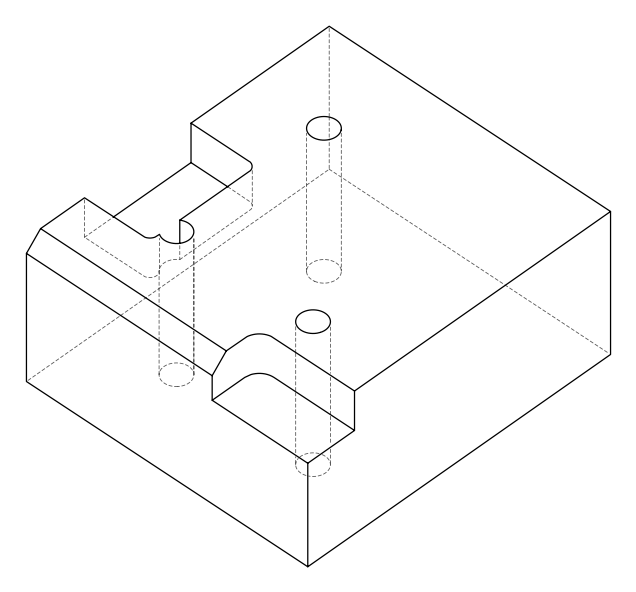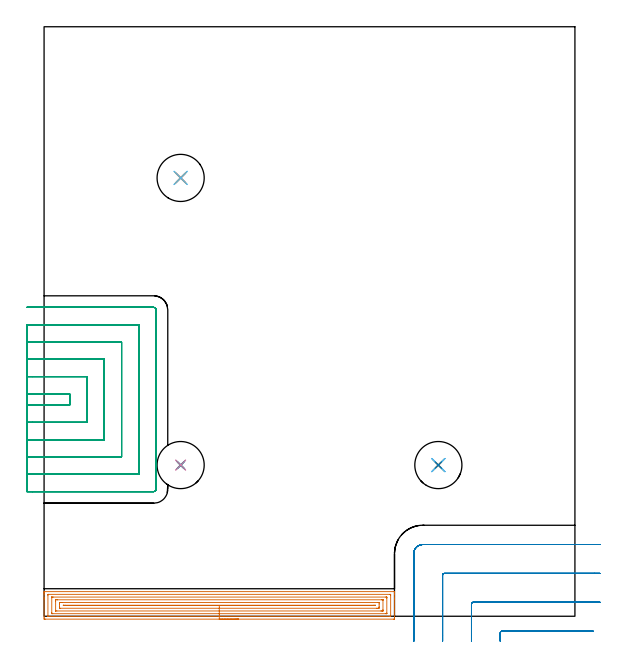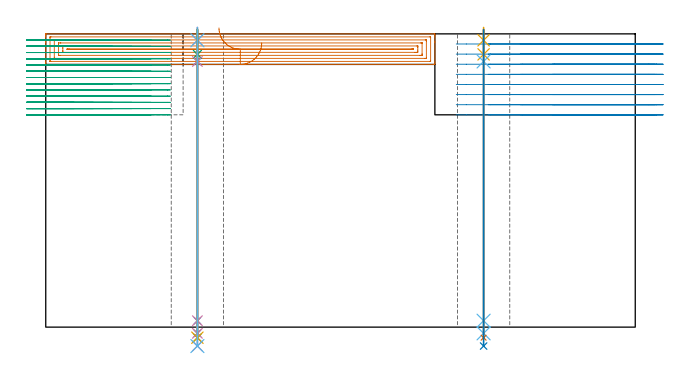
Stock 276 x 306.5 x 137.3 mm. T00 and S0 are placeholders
(PLAN: 18 operations, 15 tool changes, 57.9 min)
(1 AREA_MILL | FG_CHAMFER_SURFACE | UGT0205_001 | 8.92 min | 19355 mm3)
(2 MILL_CORNER_NOTCH_RECTANGULAR | CORNER_NOTCH_RECTANGULAR | UGT0201_094 | Follow Part, ap 5, ae 75% | 7.26 min | 165676 mm3)
(3 MILL_OPEN_POCKET | POCKET_OPEN | NXT0201_011 | Follow Part, ap 3, ae 75% | 36.08 min | 261883 mm3)
(4 SPOT_DRILL | STEP1HOLE | NXT0321_9005460120000 | 0.05 min | 161 mm3)
(5 SPOT_DRILL_1 | STEP1HOLE_1 | NXT0321_9005460120000 | 0.05 min | 168 mm3)
(6 SPOT_DRILL_2 | STEP1HOLE_2 | NXT0321_9005460120000 | 0.05 min | 185 mm3)
(7 DRILL_BLIND_HOLE_INTO_CENTER | STEP1HOLE | NXT0301_035 | 0.05 min | 214 mm3)
(8 GUN_DRILL_THROUGH_HOLE | STEP1HOLE | UGT0307_002 | 0.62 min | 3614 mm3)
(9 SPADE_DRILL_TO_ENLARGE_THROUGH_HOLE | STEP1HOLE | UGT0306_006 | 0.58 min | 21652 mm3)
(10 DRILL_TO_ENLARGE_THROUGH_HOLE | STEP1HOLE | UGT0301_058 | 0.59 min | 35979 mm3)
(11 DRILL_BLIND_HOLE_INTO_CENTER_1 | STEP1HOLE_1 | NXT0301_035 | 0.05 min | 214 mm3)
(12 GUN_DRILL_THROUGH_HOLE_1 | STEP1HOLE_1 | UGT0307_002 | 0.62 min | 3610 mm3)
(13 SPADE_DRILL_TO_ENLARGE_THROUGH_HOLE_1 | STEP1HOLE_1 | UGT0306_006 | 0.58 min | 21889 mm3)
(14 DRILL_TO_ENLARGE_THROUGH_HOLE_1 | STEP1HOLE_1 | UGT0301_058 | 0.59 min | 38796 mm3)
(15 DRILL_BLIND_HOLE_INTO_CENTER_2 | STEP1HOLE_2 | NXT0301_035 | 0.05 min | 206 mm3)
(16 GUN_DRILL_THROUGH_HOLE_2 | STEP1HOLE_2 | UGT0307_002 | 0.62 min | 3620 mm3)
(17 SPADE_DRILL_TO_ENLARGE_THROUGH_HOLE_2 | STEP1HOLE_2 | UGT0306_006 | 0.58 min | 21857 mm3)
(18 DRILL_TO_ENLARGE_THROUGH_HOLE_2 | STEP1HOLE_2 | UGT0301_058 | 0.59 min | 38827 mm3)
(TOOL UGT0205_001 | Chamfer Mill 20 x 3 x 45 deg. | D20 FL50 Z2)
(TOOL UGT0201_094 | End mill 20 mm | D20 FL38 Z4)
(TOOL NXT0201_011 | ENDMILL 12mm [2P460-1200-NA 1630] | D12 FL38 Z6)
(TOOL NXT0321_9005460120000 | NC Spot Drill, 142deg, 12mm, Carbide, Uncoated | D12 PA142 FL30 Z2)
(TOOL NXT0301_035 | Carbide Drill 6.4mm [860.1-0640-032A1-MM 2214] | D6.4 PA140 FL53 Z2)
(TOOL UGT0307_002 | Gun Drill 6 mm | D6 PA130 FL24 Z1)
(TOOL UGT0306_006 | Spade Drill 15.5mm | D15.5 PA132 FL10 Z2)
(TOOL UGT0301_058 | Twist Drill 24.5 mm | D24.5 PA118 FL160 Z2)
(OP 1 AREA_MILL)
G17 G21 G94 G90
T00 M6
G54
G17 G0 G90 X101.1 Y-1.5 S1061 M3
G43 Z147.3 H0
Z133.
G94 G1 X101.062 Z132.128 F250.
X100.948 Z131.264
X100.759 Z130.412
X100.497 Z129.58
X100.163 Z128.774
X99.76 Z128.
X99.292 Z127.264
X98.76 Z126.572
X98.171 Z125.929
X97.528 Z125.34
X96.836 Z124.809
X96.1 Z124.34
X95.326 Z123.937
X94.52 Z123.603
X93.688 Z123.341
X92.836 Z123.152
X91.972 Z123.038
X91.1 Z123.
X0.595
X0.088 Y-1.494 Z123.003
X0.008 Y-1.491 Z123.006
X0.004 Y-0.991 Z123.506
X0. Y-0.401 Z124.096
Y8.749 Z133.244
Y9.339 Z133.837
Y9.635 Z134.132
Y11.406 Z135.901
Y11.997 Z136.496
Y12.291 Z136.791
Y12.461 Z136.96
X0.008 Y12.779 Z137.27
X0.01 Y12.797 Z137.288
X0.149 Y12.8 Z137.3
X182.051
X182.19 Y12.797 Z137.288
X182.193 Y12.779 Z137.27
X182.2 Y12.461 Z136.96
Y11.997 Z136.496
Y11.406 Z135.901
Y9.339 Z133.837
Y8.749 Z133.244
Y-0.401 Z124.096
X182.196 Y-0.991 Z123.506
X182.192 Y-1.491 Z123.006
X182.112 Y-1.494 Z123.003
X181.605 Y-1.5 Z123.
X91.1
Y-0.086 Z124.414
X2.358
X2.158 Y-0.084 Z124.416
X2.058 Y-0.081 Z124.419
X2.016 Y-0.079 Z124.421
X2.01 Y-0.051 Z124.449
X2.005 Y0.041 Z124.541
X2.001 Y0.269 Z124.769
Y10.895 Z135.395
X2.007 Y11.271 Z135.771
X2.01 Y11.372 Z135.872
X2.053 Y11.379 Z135.879
X2.16 Y11.382 Z135.882
X2.378 Y11.386 Z135.886
X2.398
X179.842
X180.042 Y11.384 Z135.884
X180.142 Y11.381 Z135.881
X180.184 Y11.379 Z135.879
X180.19 Y11.351 Z135.851
X180.195 Y11.259 Z135.759
X180.199 Y11.031 Z135.531
Y0.405 Z124.905
X180.193 Y0.029 Z124.529
X180.19 Y-0.073 Z124.427
X180.147 Y-0.079 Z124.421
X180.04 Y-0.082 Z124.418
X179.822 Y-0.086 Z124.414
X179.802
X91.1
Y1.328 Z125.828
X4.5 Y1.329 Z125.829
X4.161 Y1.331 Z125.831
X4.049 Y1.333 Z125.833
X4.017 Y1.335 Z125.835
X4.01 Y1.399 Z125.899
X4.004 Y1.505 Z126.005
X4.001 Y1.665 Z126.165
X4. Y1.825 Z126.325
X4.001 Y9.635 Z134.135
X4.002 Y9.793 Z134.293
X4.01 Y9.953 Z134.453
X4.02 Y9.965 Z134.465
X4.035 Y9.968 Z134.468
X4.077 Y9.97 Z134.47
X4.161 Y9.971 Z134.471
X4.714 Y9.972 Z134.472
X177.7 Y9.971 Z134.471
X178.039 Y9.969 Z134.469
X178.151 Y9.967 Z134.467
X178.183 Y9.965 Z134.465
X178.19 Y9.901 Z134.401
X178.196 Y9.795 Z134.295
X178.199 Y9.635 Z134.135
X178.2 Y9.475 Z133.975
X178.199 Y1.665 Z126.165
X178.198 Y1.507 Z126.007
X178.19 Y1.347 Z125.847
X178.18 Y1.335 Z125.835
X178.165 Y1.332 Z125.832
X178.123 Y1.33 Z125.83
X178.039 Y1.329 Z125.829
X177.486 Y1.328 Z125.828
X91.1
Y2.743 Z127.243
X6.643
X6.086 Y2.746 Z127.246
X6.023 Y2.748 Z127.248
X6.01 Y2.75 Z127.25
X6.007 Y2.768 Z127.268
X6.003 Y2.815 Z127.315
X6.001 Y3.003 Z127.503
X6. Y7.864 Z132.364
X6.002 Y8.279 Z132.779
X6.007 Y8.487 Z132.987
X6.01 Y8.537 Z133.037
X6.016 Y8.551 Z133.051
X6.039 Y8.552 Z133.052
X6.14 Y8.555 Z133.055
X6.836 Y8.557 Z133.057
X7.03
X175.557
X176.114 Y8.554 Z133.054
X176.177 Y8.552 Z133.052
X176.19 Y8.55 Z133.05
X176.193 Y8.532 Z133.032
X176.197 Y8.485 Z132.985
X176.199 Y8.297 Z132.797
X176.2 Y3.436 Z127.936
X176.198 Y3.021 Z127.521
X176.193 Y2.813 Z127.313
X176.19 Y2.763 Z127.263
X176.184 Y2.749 Z127.249
X176.161 Y2.748 Z127.248
X176.06 Y2.745 Z127.245
X175.364 Y2.743 Z127.243
X175.17
X91.1
Y4.157 Z128.657
X8.454 Y4.158 Z128.658
X8.122 Y4.161 Z128.661
X8.029 Y4.164 Z128.664
X8.009 Y4.17 Z128.67
X8.006 Y4.18 Z128.68
X8.002 Y4.234 Z128.734
X8. Y4.322 Z128.822
Y4.937 Z129.437
Y6.093 Z130.593
X8.001 Y6.707 Z131.207
X8.006 Y6.978 Z131.478
X8.01 Y7.125 Z131.625
X8.288 Y7.137 Z131.637
X8.455 Y7.141 Z131.641
X8.62 Y7.143 Z131.643
X9.345
X173.746 Y7.142 Z131.642
X174.078 Y7.139 Z131.639
X174.171 Y7.136 Z131.636
X174.191 Y7.13 Z131.63
X174.194 Y7.12 Z131.62
X174.198 Y7.066 Z131.566
X174.2 Y6.978 Z131.478
Y6.363 Z130.863
Y5.207 Z129.707
X174.199 Y4.593 Z129.093
X174.194 Y4.322 Z128.822
X174.19 Y4.175 Z128.675
X173.912 Y4.163 Z128.663
X173.745 Y4.159 Z128.659
X173.58 Y4.157 Z128.657
X172.855
X91.1
Y5.571 Z130.071
X10.769
X10.403 Y5.574 Z130.074
X10.03 Y5.578 Z130.078
X10.01 Y5.582 Z130.082
X10.004 Y5.603 Z130.103
X10.01 Y5.696 Z130.196
X10.013 Y5.722 Z130.222
X10.05 Y5.723 Z130.223
X10.244 Y5.727 Z130.227
X10.928 Y5.729 Z130.229
X171.431
X171.797 Y5.726 Z130.226
X172.17 Y5.722 Z130.222
X172.19 Y5.718 Z130.218
X172.196 Y5.697 Z130.197
X172.19 Y5.604 Z130.104
X172.187 Y5.578 Z130.078
X172.15 Y5.577 Z130.077
X171.956 Y5.573 Z130.073
X171.797 Y5.572 Z130.072
X171.43 Y5.571 Z130.071
X91.1
X90.228 Z130.109
X89.364 Z130.223
X88.512 Z130.412
X87.68 Z130.674
X86.874 Z131.008
X86.1 Z131.411
X85.364 Z131.88
X84.672 Z132.411
X84.029 Z133.
X83.44 Z133.643
X82.908 Z134.335
X82.44 Z135.071
X82.037 Z135.845
X81.703 Z136.651
X81.441 Z137.483
X81.252 Z138.335
X81.138 Z139.2
X81.1 Z140.071
G0 Z147.3
M5
M2
(OP 2 MILL_CORNER_NOTCH_RECTANGULAR)
G17 G21 G94 G90
T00 M6
G54
G17 G0 G90 X285.38 Y-7.7 S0 M3
G43 Z147.3 H0
Z132.562
G94 G1 X282.38 F250.
X238.195 F500.
G3 X237.2 Y-8.695 R1.
G1 Y-10.
Y-13. F250.
G0 Z147.3
X289. Y7.3
Z132.562
G1 X286.
X223.195 F500.
G3 X222.2 Y6.305 R1.
G1 Y-10.
Y-13. F250.
G0 Z147.3
X289. Y22.3
Z132.562
G1 X286.
X208.196 F500.
G3 X207.2 Y21.304 R1.
G1 Y-10.
Y-13. F250.
G0 Z147.3
X289. Y37.3
Z132.562
G1 X286.
X196.9 F500.
G3 X192.2 Y32.6 R4.7
G1 Y-10.
Y-13. F250.
G0 Z147.3
X285.38 Y-7.7
Z127.825
G1 X282.38
X238.195 F500.
G3 X237.2 Y-8.695 R1.
G1 Y-10.
Y-13. F250.
G0 Z147.3
X289. Y7.3
Z127.825
G1 X286.
X223.195 F500.
G3 X222.2 Y6.305 R1.
G1 Y-10.
Y-13. F250.
G0 Z147.3
X289. Y22.3
Z127.825
G1 X286.
X208.196 F500.
G3 X207.2 Y21.304 R1.
G1 Y-10.
Y-13. F250.
G0 Z147.3
X289. Y37.3
Z127.825
G1 X286.
X196.9 F500.
G3 X192.2 Y32.6 R4.7
G1 Y-10.
Y-13. F250.
G0 Z147.3
X285.38 Y-7.7
Z123.087
G1 X282.38
X238.195 F500.
G3 X237.2 Y-8.695 R1.
G1 Y-10.
Y-13. F250.
G0 Z147.3
X289. Y7.3
Z123.087
G1 X286.
X223.195 F500.
G3 X222.2 Y6.305 R1.
G1 Y-10.
Y-13. F250.
G0 Z147.3
X289. Y22.3
Z123.087
G1 X286.
X208.196 F500.
G3 X207.2 Y21.304 R1.
G1 Y-10.
Y-13. F250.
G0 Z147.3
X289. Y37.3
Z123.087
G1 X286.
X196.9 F500.
G3 X192.2 Y32.6 R4.7
G1 Y-10.
Y-13. F250.
G0 Z147.3
X285.38 Y-7.7
Z118.35
G1 X282.38
X238.195 F500.
G3 X237.2 Y-8.695 R1.
G1 Y-10.
Y-13. F250.
G0 Z147.3
X289. Y7.3
Z118.35
G1 X286.
X223.195 F500.
G3 X222.2 Y6.305 R1.
G1 Y-10.
Y-13. F250.
G0 Z147.3
X289. Y22.3
Z118.35
G1 X286.
X208.196 F500.
G3 X207.2 Y21.304 R1.
G1 Y-10.
Y-13. F250.
G0 Z147.3
X289. Y37.3
Z118.35
G1 X286.
X196.9 F500.
G3 X192.2 Y32.6 R4.7
G1 Y-10.
Y-13. F250.
G0 Z147.3
X285.38 Y-7.7
Z113.612
G1 X282.38
X238.195 F500.
G3 X237.2 Y-8.695 R1.
G1 Y-10.
Y-13. F250.
G0 Z147.3
X289. Y7.3
Z113.612
G1 X286.
X223.195 F500.
G3 X222.2 Y6.305 R1.
G1 Y-10.
Y-13. F250.
G0 Z147.3
X289. Y22.3
Z113.612
G1 X286.
X208.196 F500.
G3 X207.2 Y21.304 R1.
G1 Y-10.
Y-13. F250.
G0 Z147.3
X289. Y37.3
Z113.612
G1 X286.
X196.9 F500.
G3 X192.2 Y32.6 R4.7
G1 Y-10.
Y-13. F250.
G0 Z147.3
X285.38 Y-7.7
Z108.875
G1 X282.38
X238.195 F500.
G3 X237.2 Y-8.695 R1.
G1 Y-10.
Y-13. F250.
G0 Z147.3
X289. Y7.3
Z108.875
G1 X286.
X223.195 F500.
G3 X222.2 Y6.305 R1.
G1 Y-10.
Y-13. F250.
G0 Z147.3
X289. Y22.3
Z108.875
G1 X286.
X208.196 F500.
G3 X207.2 Y21.304 R1.
G1 Y-10.
Y-13. F250.
G0 Z147.3
X289. Y37.3
Z108.875
G1 X286.
X196.9 F500.
G3 X192.2 Y32.6 R4.7
G1 Y-10.
Y-13. F250.
G0 Z147.3
X285.38 Y-7.7
Z104.137
G1 X282.38
X238.195 F500.
G3 X237.2 Y-8.695 R1.
G1 Y-10.
Y-13. F250.
G0 Z147.3
X289. Y7.3
Z104.137
G1 X286.
X223.195 F500.
G3 X222.2 Y6.305 R1.
G1 Y-10.
Y-13. F250.
G0 Z147.3
X289. Y22.3
Z104.137
G1 X286.
X208.196 F500.
G3 X207.2 Y21.304 R1.
G1 Y-10.
Y-13. F250.
G0 Z147.3
X289. Y37.3
Z104.137
G1 X286.
X196.9 F500.
G3 X192.2 Y32.6 R4.7
G1 Y-10.
Y-13. F250.
G0 Z147.3
X285.38 Y-7.7
Z99.4
G1 X282.38
X238.195 F500.
G3 X237.2 Y-8.695 R1.
G1 Y-10.
Y-13. F250.
G0 Z147.3
X289. Y7.3
Z99.4
G1 X286.
X223.195 F500.
G3 X222.2 Y6.305 R1.
G1 Y-10.
Y-13. F250.
G0 Z147.3
X289. Y22.3
Z99.4
G1 X286.
X208.196 F500.
G3 X207.2 Y21.304 R1.
G1 Y-10.
Y-13. F250.
G0 Z147.3
X289. Y37.3
Z99.4
G1 X286.
X196.9 F500.
G3 X192.2 Y32.6 R4.7
G1 Y-10.
Y-13. F250.
G0 Z147.3
M5
M2
(OP 3 MILL_OPEN_POCKET)
G17 G21 G94 G90
T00 M6
G54
G17 G0 G90 X-9. Y109.8 S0 M3
G43 Z147.3 H1
Z134.385
G94 G1 X-6. F250.
X13.3 F500.
Y115.6
X-6.
X-9. F250.
Y100.8
X-6.
X22.3 F500.
Y124.6
X-6.
X-9. F250.
Y91.8
X-6.
X31.3 F500.
Y133.6
X-6.
X-9. F250.
Y82.8
X-6.
X40.3 F500.
Y142.6
X-6.
X-9. F250.
Y73.8
X-6.
X49.3 F500.
Y151.6
X-6.
X-9. F250.
Y64.8
X-6.
X57. F500.
G3 X58.3 Y66.1 R1.3
G1 Y159.3
G3 X57. Y160.6 R1.3
G1 X-6.
X-9. F250.
G0 Y109.8 Z131.469
G1 X-6.
X13.3 F500.
Y115.6
X-6.
X-9. F250.
Y100.8
X-6.
X22.3 F500.
Y124.6
X-6.
X-9. F250.
Y91.8
X-6.
X31.3 F500.
Y133.6
X-6.
X-9. F250.
Y82.8
X-6.
X40.3 F500.
Y142.6
X-6.
X-9. F250.
Y73.8
X-6.
X49.3 F500.
Y151.6
X-6.
X-9. F250.
Y64.8
X-6.
X57. F500.
G3 X58.3 Y66.1 R1.3
G1 Y159.3
G3 X57. Y160.6 R1.3
G1 X-6.
X-9. F250.
G0 Y109.8 Z128.554
G1 X-6.
X13.3 F500.
Y115.6
X-6.
X-9. F250.
Y100.8
X-6.
X22.3 F500.
Y124.6
X-6.
X-9. F250.
Y91.8
X-6.
X31.3 F500.
Y133.6
X-6.
X-9. F250.
Y82.8
X-6.
X40.3 F500.
Y142.6
X-6.
X-9. F250.
Y73.8
X-6.
X49.3 F500.
Y151.6
X-6.
X-9. F250.
Y64.8
X-6.
X57. F500.
G3 X58.3 Y66.1 R1.3
G1 Y159.3
G3 X57. Y160.6 R1.3
G1 X-6.
X-9. F250.
G0 Y109.8 Z125.638
G1 X-6.
X13.3 F500.
Y115.6
X-6.
X-9. F250.
Y100.8
X-6.
X22.3 F500.
Y124.6
X-6.
X-9. F250.
Y91.8
X-6.
X31.3 F500.
Y133.6
X-6.
X-9. F250.
Y82.8
X-6.
X40.3 F500.
Y142.6
X-6.
X-9. F250.
Y73.8
X-6.
X49.3 F500.
Y151.6
X-6.
X-9. F250.
Y64.8
X-6.
X57. F500.
G3 X58.3 Y66.1 R1.3
G1 Y159.3
G3 X57. Y160.6 R1.3
G1 X-6.
X-9. F250.
G0 Y109.8 Z122.723
G1 X-6.
X13.3 F500.
Y115.6
X-6.
X-9. F250.
Y100.8
X-6.
X22.3 F500.
Y124.6
X-6.
X-9. F250.
Y91.8
X-6.
X31.3 F500.
Y133.6
X-6.
X-9. F250.
Y82.8
X-6.
X40.3 F500.
Y142.6
X-6.
X-9. F250.
Y73.8
X-6.
X49.3 F500.
Y151.6
X-6.
X-9. F250.
Y64.8
X-6.
X57. F500.
G3 X58.3 Y66.1 R1.3
G1 Y159.3
G3 X57. Y160.6 R1.3
G1 X-6.
X-9. F250.
G0 Y109.8 Z119.808
G1 X-6.
X13.3 F500.
Y115.6
X-6.
X-9. F250.
Y100.8
X-6.
X22.3 F500.
Y124.6
X-6.
X-9. F250.
Y91.8
X-6.
X31.3 F500.
Y133.6
X-6.
X-9. F250.
Y82.8
X-6.
X40.3 F500.
Y142.6
X-6.
X-9. F250.
Y73.8
X-6.
X49.3 F500.
Y151.6
X-6.
X-9. F250.
Y64.8
X-6.
X57. F500.
G3 X58.3 Y66.1 R1.3
G1 Y159.3
G3 X57. Y160.6 R1.3
G1 X-6.
X-9. F250.
G0 Y109.8 Z116.892
G1 X-6.
X13.3 F500.
Y115.6
X-6.
X-9. F250.
Y100.8
X-6.
X22.3 F500.
Y124.6
X-6.
X-9. F250.
Y91.8
X-6.
X31.3 F500.
Y133.6
X-6.
X-9. F250.
Y82.8
X-6.
X40.3 F500.
Y142.6
X-6.
X-9. F250.
Y73.8
X-6.
X49.3 F500.
Y151.6
X-6.
X-9. F250.
Y64.8
X-6.
X57. F500.
G3 X58.3 Y66.1 R1.3
G1 Y159.3
G3 X57. Y160.6 R1.3
G1 X-6.
X-9. F250.
G0 Y109.8 Z113.977
G1 X-6.
X13.3 F500.
Y115.6
X-6.
X-9. F250.
Y100.8
X-6.
X22.3 F500.
Y124.6
X-6.
X-9. F250.
Y91.8
X-6.
X31.3 F500.
Y133.6
X-6.
X-9. F250.
Y82.8
X-6.
X40.3 F500.
Y142.6
X-6.
X-9. F250.
Y73.8
X-6.
X49.3 F500.
Y151.6
X-6.
X-9. F250.
Y64.8
X-6.
X57. F500.
G3 X58.3 Y66.1 R1.3
G1 Y159.3
G3 X57. Y160.6 R1.3
G1 X-6.
X-9. F250.
G0 Y109.8 Z111.062
G1 X-6.
X13.3 F500.
Y115.6
X-6.
X-9. F250.
Y100.8
X-6.
X22.3 F500.
Y124.6
X-6.
X-9. F250.
Y91.8
X-6.
X31.3 F500.
Y133.6
X-6.
X-9. F250.
Y82.8
X-6.
X40.3 F500.
Y142.6
X-6.
X-9. F250.
Y73.8
X-6.
X49.3 F500.
Y151.6
X-6.
X-9. F250.
Y64.8
X-6.
X57. F500.
G3 X58.3 Y66.1 R1.3
G1 Y159.3
G3 X57. Y160.6 R1.3
G1 X-6.
X-9. F250.
G0 Y109.8 Z108.146
G1 X-6.
X13.3 F500.
Y115.6
X-6.
X-9. F250.
Y100.8
X-6.
X22.3 F500.
Y124.6
X-6.
X-9. F250.
Y91.8
X-6.
X31.3 F500.
Y133.6
X-6.
X-9. F250.
Y82.8
X-6.
X40.3 F500.
Y142.6
X-6.
X-9. F250.
Y73.8
X-6.
X49.3 F500.
Y151.6
X-6.
X-9. F250.
Y64.8
X-6.
X57. F500.
G3 X58.3 Y66.1 R1.3
G1 Y159.3
G3 X57. Y160.6 R1.3
G1 X-6.
X-9. F250.
G0 Y109.8 Z105.231
G1 X-6.
X13.3 F500.
Y115.6
X-6.
X-9. F250.
Y100.8
X-6.
X22.3 F500.
Y124.6
X-6.
X-9. F250.
Y91.8
X-6.
X31.3 F500.
Y133.6
X-6.
X-9. F250.
Y82.8
X-6.
X40.3 F500.
Y142.6
X-6.
X-9. F250.
Y73.8
X-6.
X49.3 F500.
Y151.6
X-6.
X-9. F250.
Y64.8
X-6.
X57. F500.
G3 X58.3 Y66.1 R1.3
G1 Y159.3
G3 X57. Y160.6 R1.3
G1 X-6.
X-9. F250.
G0 Y109.8 Z102.315
G1 X-6.
X13.3 F500.
Y115.6
X-6.
X-9. F250.
Y100.8
X-6.
X22.3 F500.
Y124.6
X-6.
X-9. F250.
Y91.8
X-6.
X31.3 F500.
Y133.6
X-6.
X-9. F250.
Y82.8
X-6.
X40.3 F500.
Y142.6
X-6.
X-9. F250.
Y73.8
X-6.
X49.3 F500.
Y151.6
X-6.
X-9. F250.
Y64.8
X-6.
X57. F500.
G3 X58.3 Y66.1 R1.3
G1 Y159.3
G3 X57. Y160.6 R1.3
G1 X-6.
X-9. F250.
G0 Y109.8 Z99.4
G1 X-6.
X13.3 F500.
Y115.6
X-6.
X-9. F250.
Y100.8
X-6.
X22.3 F500.
Y124.6
X-6.
X-9. F250.
Y91.8
X-6.
X31.3 F500.
Y133.6
X-6.
X-9. F250.
Y82.8
X-6.
X40.3 F500.
Y142.6
X-6.
X-9. F250.
Y73.8
X-6.
X49.3 F500.
Y151.6
X-6.
X-9. F250.
Y64.8
X-6.
X57. F500.
G3 X58.3 Y66.1 R1.3
G1 Y159.3
G3 X57. Y160.6 R1.3
G1 X-6.
X-9. F250.
G0 Z147.3
M5
M2
(OP 4 SPOT_DRILL)
G17 G21 G94 G90
T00 M6
G54
G17 G0 G90 X71. Y78.6 S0 M3
G43 Z147.3 H0
G94 G81 G98 Z134.3 F250. R140.3
G80
M5
M2
(OP 5 SPOT_DRILL_1)
G17 G21 G94 G90
T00 M6
G54
G17 G0 G90 X205. Y78.6 S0 M3
G43 Z147.3 H0
G94 G81 G98 Z134.3 F250. R140.3
G80
M5
M2
(OP 6 SPOT_DRILL_2)
G17 G21 G94 G90
T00 M6
G54
G17 G0 G90 X71. Y227.9 S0 M3
G43 Z147.3 H0
G94 G81 G98 Z134.3 F250. R140.3
G80
M5
M2
(OP 7 DRILL_BLIND_HOLE_INTO_CENTER)
G17 G21 G94 G90
T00 M6
G54
G17 G0 G90 X71. Y78.6 S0 M3
G43 Z147.3 H1
G94 G81 G98 Z127.7 F250. R139.3
G80
M5
M2
(OP 8 GUN_DRILL_THROUGH_HOLE)
G17 G21 G94 G90
T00 M6
G54
G17 G0 G90 X71. Y78.6 M8
G43 Z147.3 H0
Z134.672
S716 M3
G94 G1 Z124.393 F125. M26
G4 X.084
Z3. F250.
G4 X.084
Z-2.899 F125.
G4 X.084
M5
M9
G0 Z134.672
Z147.3
M2
(OP 9 SPADE_DRILL_TO_ENLARGE_THROUGH_HOLE)
G17 G21 G94 G90
T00 M6
G54
G17 G0 G90 X71. Y78.6 S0 M3
G43 Z147.3 H0
G94 G73 G98 Z-4.951 F250. Q14.225 R139.3
G80
M5
M2
(OP 10 DRILL_TO_ENLARGE_THROUGH_HOLE)
G17 G21 G94 G90
T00 M6
G54
G17 G0 G90 X71. Y78.6 S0 M3
G43 Z147.3 H0
G94 G73 G98 Z-8.861 F250. Q24.36 R139.3
G80
M5
M2
(OP 11 DRILL_BLIND_HOLE_INTO_CENTER_1)
G17 G21 G94 G90
T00 M6
G54
G17 G0 G90 X205. Y78.6 S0 M3
G43 Z147.3 H1
G94 G81 G98 Z127.7 F250. R139.3
G80
M5
M2
(OP 12 GUN_DRILL_THROUGH_HOLE_1)
G17 G21 G94 G90
T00 M6
G54
G17 G0 G90 X205. Y78.6 M8
G43 Z147.3 H0
Z134.672
S716 M3
G94 G1 Z124.393 F125. M26
G4 X.084
Z3. F250.
G4 X.084
Z-2.899 F125.
G4 X.084
M5
M9
G0 Z134.672
Z147.3
M2
(OP 13 SPADE_DRILL_TO_ENLARGE_THROUGH_HOLE_1)
G17 G21 G94 G90
T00 M6
G54
G17 G0 G90 X205. Y78.6 S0 M3
G43 Z147.3 H0
G94 G73 G98 Z-4.951 F250. Q14.225 R139.3
G80
M5
M2
(OP 14 DRILL_TO_ENLARGE_THROUGH_HOLE_1)
G17 G21 G94 G90
T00 M6
G54
G17 G0 G90 X205. Y78.6 S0 M3
G43 Z147.3 H0
G94 G73 G98 Z-8.861 F250. Q24.36 R139.3
G80
M5
M2
(OP 15 DRILL_BLIND_HOLE_INTO_CENTER_2)
G17 G21 G94 G90
T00 M6
G54
G17 G0 G90 X71. Y227.9 S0 M3
G43 Z147.3 H1
G94 G81 G98 Z127.7 F250. R139.3
G80
M5
M2
(OP 16 GUN_DRILL_THROUGH_HOLE_2)
G17 G21 G94 G90
T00 M6
G54
G17 G0 G90 X71. Y227.9 M8
G43 Z147.3 H0
Z134.672
S716 M3
G94 G1 Z124.393 F125. M26
G4 X.084
Z3. F250.
G4 X.084
Z-2.899 F125.
G4 X.084
M5
M9
G0 Z134.672
Z147.3
M2
(OP 17 SPADE_DRILL_TO_ENLARGE_THROUGH_HOLE_2)
G17 G21 G94 G90
T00 M6
G54
G17 G0 G90 X71. Y227.9 S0 M3
G43 Z147.3 H0
G94 G73 G98 Z-4.951 F250. Q14.225 R139.3
G80
M5
M2
(OP 18 DRILL_TO_ENLARGE_THROUGH_HOLE_2)
G17 G21 G94 G90
T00 M6
G54
G17 G0 G90 X71. Y227.9 S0 M3
G43 Z147.3 H0
G94 G73 G98 Z-8.861 F250. Q24.36 R139.3
G80
M5
M2
